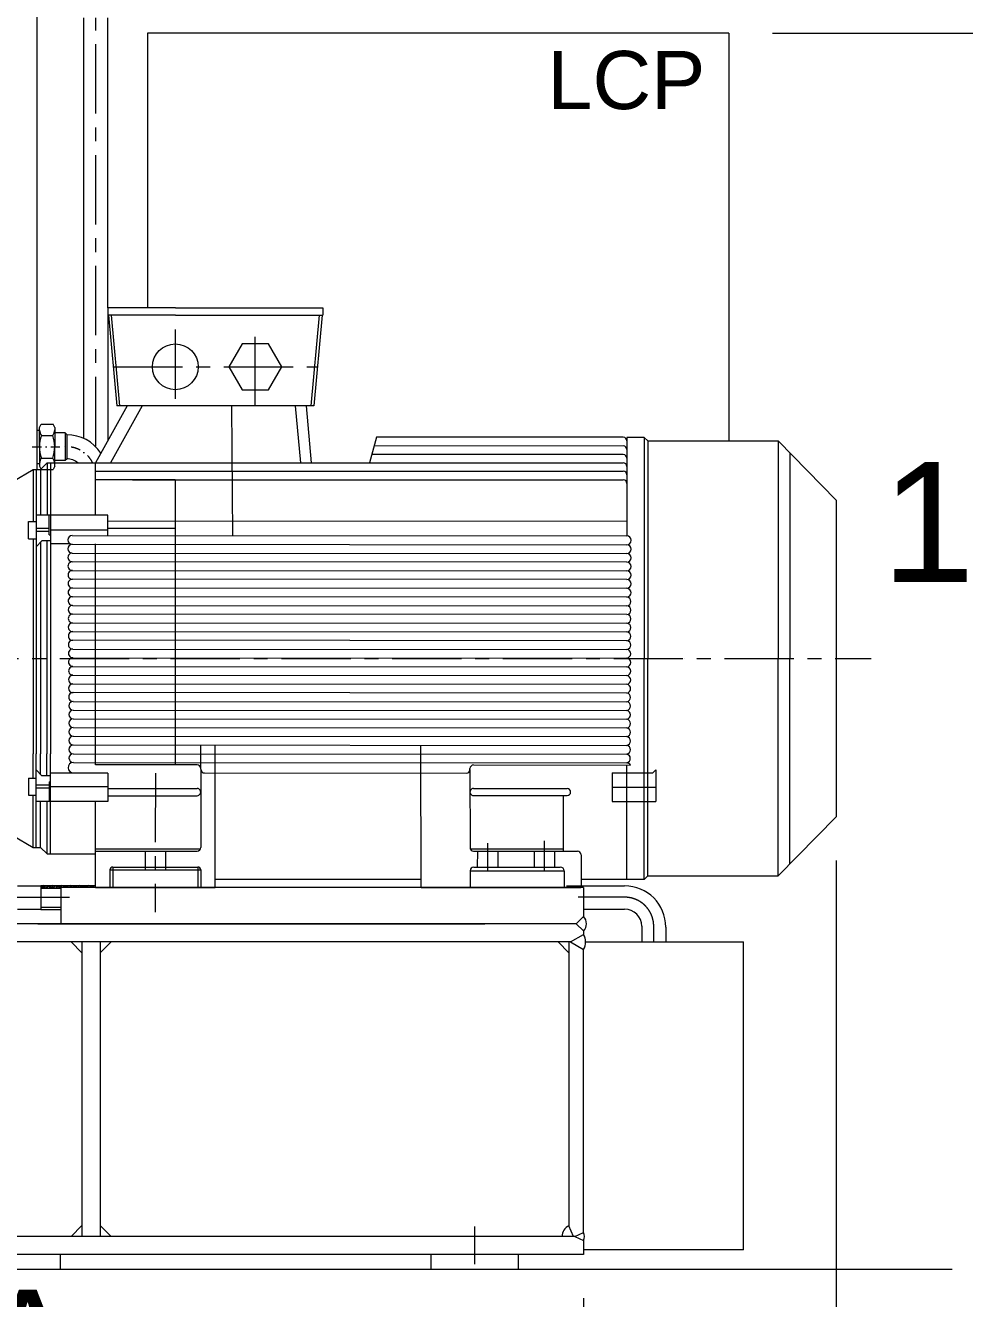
# Model space of a CAD drawing. Header units: millimetres. Extents: x 2 to 503272, y 1 to 383444.
# Drawn here: x 436437 to 469253, y 187461 to 231933 of the extents above; entities that cross this region are included whole.
import ezdxf

# ---------------------------------------------------------------- set-up
doc = ezdxf.new("R2010")
doc.units = ezdxf.units.MM
doc.header["$LTSCALE"] = 25.4
doc.linetypes.add('CENTER', pattern=[50.8, 31.75, -6.35, 6.35, -6.35])
doc.linetypes.add('DASHDOT', pattern=[25.4, 12.7, -6.35, 0, -6.35])
doc.layers.get('Defpoints').update_dxf_attribs({"lineweight": 5})
doc.layers.add('06___ANNOTATIONS', color=7, linetype='Continuous', lineweight=5)
doc.layers.add('CAXA1', color=5, linetype='CENTER', lineweight=5)
doc.styles.add('Roman', font='arial.ttf')
doc.styles.get("Standard").update_dxf_attribs({"font": 'arial.ttf'})
doc.dimstyles.new('ISO-25', dxfattribs={"dimscale": 30, "dimtxt": 38.1, "dimasz": 38.1, "dimexe": 50.8, "dimexo": 50.8, "dimgap": 15.875, "dimtad": 1, "dimtih": 1, "dimtoh": 1, "dimdec": 1, "dimlfac": 0.03937, "dimdsep": 46, "dimtxsty": 'Standard', "dimcen": 63.5, "dimclrd": 7, "dimclre": 7, "dimclrt": 7, "dimadec": 0, "dimazin": 0, "dimtfac": 1, "dimtdec": 1, "dimtmove": 0, "dimatfit": 3, "dimfxl": 25.4, "dimlwd": 5, "dimlwe": 5, "dimarcsym": 0})

# ---------------------------------------------------------------- blocks, each defined once
blk = doc.blocks.new('*D52')
at = {"color": 7, "linetype": 'Continuous', "lineweight": 5, "transparency": 16777216}
for p, q in [((462542, 231668), (474393, 231668)), ((472869, 230525), (472869, 217175)), ((472869, 189631), (472869, 211942)), ((470344, 188488), (474393, 188488))]:
    blk.add_line(p, q, dxfattribs=at)
at = {"color": 7, "transparency": 16777216}
for points in [[(472678, 230525), (473059, 230525), (472869, 231668)], [(472678, 189631), (473059, 189631), (472869, 188488)]]:
    blk.add_solid(points, dxfattribs=at)
at = {"layer": 'Defpoints', "color": 0, "transparency": 16777216}
for p in [(461018, 231668), (468820, 188488), (472869, 188488)]:
    blk.add_point(p, dxfattribs=at)
at = {"color": 7, "lineweight": 5, "transparency": 16777216, "insert": (472869, 214559), "char_height": 4191, "attachment_point": 5, "style": 'Roman'}
blk.add_mtext('1700', dxfattribs=at)
blk = doc.blocks.new('*D38')
at = {"color": 7, "linetype": 'Continuous', "lineweight": 5, "transparency": 16777216}
for p, q in [((417076, 187470), (417076, 181579)), ((455938, 187472), (455938, 181579)), ((418219, 183103), (454795, 183103))]:
    blk.add_line(p, q, dxfattribs=at)
at = {"color": 7, "transparency": 16777216}
for points in [[(418219, 183293), (418219, 182912), (417076, 183103)], [(454795, 183293), (454795, 182912), (455938, 183103)]]:
    blk.add_solid(points, dxfattribs=at)
at = {"layer": 'Defpoints', "color": 0, "transparency": 16777216}
for p in [(417076, 188994), (455938, 188996), (455938, 183103)]:
    blk.add_point(p, dxfattribs=at)
at = {"color": 7, "lineweight": 5, "transparency": 16777216, "insert": (436507, 185674), "char_height": 4191, "attachment_point": 5, "style": 'Roman'}
blk.add_mtext('A', dxfattribs=at)
blk = doc.blocks.new('*D39')
at = {"color": 7, "linetype": 'Continuous', "lineweight": 5, "transparency": 16777216}
for p, q in [((464772, 202768), (464772, 175617)), ((365222, 196863), (365222, 175617)), ((366365, 177141), (463629, 177141))]:
    blk.add_line(p, q, dxfattribs=at)
at = {"color": 7, "transparency": 16777216}
for points in [[(366365, 177331), (366365, 176950), (365222, 177141)], [(463629, 177331), (463629, 176950), (464772, 177141)]]:
    blk.add_solid(points, dxfattribs=at)
at = {"layer": 'Defpoints', "color": 0, "transparency": 16777216}
for p in [(464772, 204292), (365222, 198387), (464772, 177141)]:
    blk.add_point(p, dxfattribs=at)
at = {"color": 7, "lineweight": 5, "transparency": 16777216, "insert": (413479, 179712), "char_height": 4191, "attachment_point": 5, "style": 'Roman'}
blk.add_mtext('B', dxfattribs=at)

msp = doc.modelspace()

# ---------------------------------------------------------------- linework, layer by layer
at = {"color": 7, "lineweight": 5}
for p, q in [((436837.66, 234233.14), (436837.66, 216425.1)), ((438476.17, 217504.12), (438476.17, 232197.78)), ((439313.53, 222067.26), (439314.37, 232197.78)), ((461018.46, 231667.62), (440698.46, 231667.62)), ((440698.46, 231667.62), (440698.46, 222066.83)), ((461018.46, 231667.62), (461018.46, 217417.85)), ((439312.72, 222067.39), (439312.52, 221813.39)), ((441674.92, 222066.44), (439312.72, 222067.39)), ((441674.92, 222066.44), (444468.92, 222066.44)), ((444468.92, 222066.44), (446831.12, 222065.49)), ((446831.12, 222065.49), (446831.49, 221811.49)), ((441674.82, 221812.44), (439312.52, 221813.39)), ((439313.53, 221813.39), (439313.53, 217421.15)), ((439335.93, 221813.38), (439625.85, 218640.05)), ((439437.96, 221813.34), (439727.87, 218640.05)), ((441674.92, 221812.44), (444468.92, 221812.44)), ((444468.82, 221812.44), (446831.49, 221811.49)), ((446705.76, 221811.54), (446414.39, 218640.05)), ((446807.79, 221811.5), (446516.42, 218640.05)), ((439994.38, 218640.05), (438882.44, 216649.39)), ((440518.07, 218640.05), (439406.21, 216649.53)), ((446516.42, 218640.05), (439625.85, 218640.05)), ((443637.98, 218640.05), (443670.2, 214107.53)), ((445859.09, 218640.05), (446043.64, 216651.36)), ((446241.73, 218640.05), (446426.26, 216651.47)), ((436926.56, 217888.28), (436981.96, 218007.08)), ((436981.96, 218007.08), (437404.57, 218007.08)), ((437459.96, 217888.28), (437404.57, 218007.08)), ((436837.66, 217796.8), (436928.09, 217796.8)), ((436926.56, 217215.14), (436926.56, 217888.28)), ((436996.67, 217611.04), (437391.38, 217611.04)), ((437459.96, 217888.28), (437459.96, 217215.14)), ((437828.26, 217697.74), (437459.96, 217697.74)), ((437879.06, 217646.94), (437828.26, 217697.74)), ((437828.26, 217697.74), (437828.26, 216732.54)), ((437879.06, 217646.94), (437879.06, 216783.34)), ((437879.06, 217634.24), (437879.06, 216783.34)), ((448701.87, 217549.36), (448456.38, 216651.4)), ((457327.77, 217544.95), (448701.87, 217549.36)), ((458056.59, 217544.85), (457454.67, 217544.85)), ((457454.67, 217544.85), (457454.67, 217417.95)), ((458056.45, 217544.85), (458060.42, 209823.25)), ((458183.59, 217417.86), (458056.59, 217544.85)), ((436926.56, 217215.14), (436926.56, 216541.99)), ((437459.96, 216541.99), (437459.96, 217215.14)), ((457327.77, 217242.69), (448616.99, 217238.89)), ((457454.67, 217417.95), (457454.67, 216525.38)), ((458183.51, 217417.94), (458187.42, 209823.25)), ((458183.59, 217417.86), (462739.3, 217417.85)), ((462739.3, 217417.85), (462742.9, 209822.28)), ((462739.3, 217417.85), (464772.28, 215354.13)), ((436837.66, 216633.48), (436926.56, 216633.48)), ((436965.01, 216425.05), (437190.85, 216649.39)), ((436996.67, 216819.24), (437391.38, 216819.24)), ((437190.85, 216649.39), (437190.34, 214827.44)), ((437190.85, 216649.39), (438882.44, 216649.39)), ((437317.85, 216649.39), (437318, 213156.14)), ((437828.26, 216732.54), (437459.96, 216732.54)), ((437879.06, 216783.34), (437828.26, 216732.54)), ((438882.44, 216649.39), (448456.38, 216651.4)), ((438883.95, 214825.97), (438882.44, 216649.39)), ((448456.38, 216651.4), (457327.65, 216652.38)), ((457327.77, 216940.43), (448536.07, 216942.87)), ((463145.9, 217005.1), (463149.3, 209822.48)), ((436001.65, 216007.68), (436711.01, 216425.23)), ((436710.88, 216425.16), (436965.01, 216425.05)), ((436710.88, 216425.16), (436710.88, 214605.62)), ((436812.61, 216425.16), (436811.67, 213156.14)), ((436926.56, 216541.99), (436981.96, 216423.2)), ((436965.01, 216425.05), (436965.01, 214827.12)), ((436981.96, 216423.2), (437404.57, 216423.2)), ((437459.96, 216541.99), (437404.57, 216423.2)), ((438882.68, 216364.04), (457327.71, 216359.9)), ((457454.67, 216525.38), (457454.67, 216129.27)), ((457454.67, 216232.9), (457454.67, 215930.64)), ((441670.14, 216062.06), (438882.93, 216062.06)), ((440177.78, 216061.78), (457327.71, 216057.64)), ((441670.14, 216062.06), (441663.45, 206101.74)), ((457454.67, 215930.64), (457454.67, 214099.31)), ((464772.28, 215354.63), (464772.28, 204292.36)), ((437317.93, 214827.63), (436812.15, 214826.89)), ((437270.17, 214136.51), (437270.17, 214827.56)), ((439313.25, 214825.52), (437310.82, 214827.63)), ((439313.18, 214623.2), (439313.25, 214825.52)), ((436547.8, 214605.3), (436812.09, 214605.81)), ((436547.8, 214004.5), (436547.8, 214605.3)), ((437270.17, 214356.4), (436812.01, 214355.96)), ((439313.18, 214623.2), (441668, 214622.19)), ((439313.18, 214111.23), (439313.18, 214623.2)), ((439313.18, 214369.2), (441667.86, 214368.19)), ((441669.17, 214622.82), (457454.67, 214613.5)), ((436547.8, 214004.5), (436811.91, 214004.5)), ((436710.88, 214004.5), (436710.88, 213156.14)), ((437012.81, 213925.2), (436811.83, 213719.75)), ((437270.17, 214254.8), (436811.98, 214254.36)), ((437317.97, 213925.2), (437012.81, 213925.2)), ((437190.09, 213925.2), (437189.88, 213156.14)), ((437270.17, 214136.51), (437317.96, 214136.51)), ((439313.18, 214307.55), (437317.95, 214305.64)), ((437918.87, 213960.28), (437918.87, 213960.02)), ((438070.48, 214112.42), (457454.67, 214099.31)), ((436965.01, 213876.33), (436965.01, 213156.14)), ((437992.97, 213829.17), (437317.97, 213829.17)), ((438072.07, 213807.49), (457454.67, 213794.51)), ((438073.63, 213502.69), (457454.67, 213489.71)), ((438889.42, 208179.82), (438884.77, 213829.17)), ((436710.88, 213156.14), (436710.88, 206491.13)), ((436811.67, 213156.14), (436811.67, 206491.13)), ((436965.01, 213156.14), (436965.01, 206491.13)), ((437189.88, 213156.14), (437189.88, 206491.13)), ((437318, 213156.14), (437318, 206491.13)), ((457454.67, 213184.91), (438074.32, 213198.15)), ((438076.78, 212893.36), (457454.67, 212880.11)), ((457454.67, 212575.31), (438077.47, 212588.28)), ((438079.94, 212283.48), (457454.67, 212270.51)), ((457454.67, 211965.71), (438065.81, 211977.8)), ((438083.09, 211675.22), (457454.67, 211660.91)), ((457454.67, 211356.11), (438083.77, 211370.06)), ((438086.25, 211064.56), (457454.67, 211051.31)), ((438079.04, 210759.38), (457454.67, 210746.51)), ((457454.67, 210441.71), (438089.4, 210454.67)), ((438090.98, 210149.87), (457454.67, 210136.91)), ((438084.02, 209539.88), (457454.67, 209527.31)), ((438091.46, 209847.36), (457454.67, 209832.11)), ((458056.45, 202101.65), (458060.42, 209823.25)), ((458183.51, 202228.55), (458187.42, 209823.25)), ((459469.8, 209824.32), (459469.8, 209824.32)), ((461501.8, 209823.36), (461501.8, 209823.36)), ((462739.3, 202228.65), (462742.9, 209824.21)), ((463145.9, 202641.39), (463149.3, 209824.01)), ((438095.71, 209236.6), (457454.67, 209222.51)), ((438097.3, 208929.84), (457454.67, 208917.71)), ((457454.67, 208612.91), (438097.98, 208625.47)), ((438100, 208321.06), (457454.67, 208308.11)), ((438886.62, 206101.74), (438889.42, 208179.82)), ((438101.56, 208016.26), (457454.67, 208003.31)), ((438103.11, 207711.46), (457454.67, 207698.51)), ((438104.66, 207406.65), (457454.67, 207393.71)), ((438098.42, 207102.69), (457456.66, 207088.43)), ((438107.27, 206799.05), (457454.67, 206784.11)), ((436710.88, 205642.77), (436710.88, 206491.13)), ((436812.61, 203222.11), (436811.67, 206491.13)), ((436965.01, 205770.94), (436965.01, 206491.13)), ((437190.09, 205722.08), (437189.88, 206491.13)), ((437317.85, 202997.89), (437318, 206491.13)), ((438109.32, 206492.25), (457454.67, 206479.31)), ((442562.08, 205974.81), (442561.68, 206793.27)), ((443071.83, 201822.64), (443068.93, 206792.84)), ((450260.61, 201822.64), (450257.72, 206792.84)), ((437012.81, 205722.08), (436811.83, 205927.52)), ((438110.53, 206188.56), (457457.98, 206174.02)), ((442435.08, 206101.74), (438886.62, 206101.74)), ((442562.1, 205947.41), (442562.08, 205974.81)), ((442562.1, 205947.41), (442563.45, 203219.7)), ((451970.25, 205943.38), (451970.23, 205973.31)), ((451970.25, 205943.38), (451972.41, 203215.79)), ((452097.33, 206100.41), (457577.35, 206096.03)), ((457454.67, 202101.65), (457453.71, 206096.15)), ((458460.78, 205927.13), (458358.54, 205824.96)), ((458460.78, 205927.13), (458461.55, 204820.91)), ((436547.8, 205642.77), (436811.91, 205642.77)), ((436547.8, 205642.77), (436547.8, 205041.97)), ((437317.97, 205722.08), (437012.81, 205722.08)), ((437270.17, 205510.76), (437317.96, 205510.76)), ((437270.17, 205510.76), (437270.17, 204819.71)), ((439313.18, 205818.1), (437317.97, 205818.1)), ((439313.18, 205818.1), (439313.18, 205024.07)), ((442689.07, 205820.48), (451843.19, 205816.28)), ((456937.49, 205822.67), (458358.54, 205824.96)), ((456937.49, 205822.67), (456937.49, 204820.96)), ((436547.8, 205041.97), (436812.09, 205041.46)), ((436710.88, 203222.11), (436710.88, 205041.66)), ((437270.17, 205392.48), (436811.98, 205392.92)), ((437270.17, 205290.88), (436812.01, 205291.32)), ((439313.18, 205339.72), (437317.95, 205341.63)), ((439313.18, 205278.07), (442435.11, 205279.42)), ((439313.18, 205024.07), (442435.22, 205025.42)), ((439313.18, 205024.07), (439313.25, 204821.75)), ((442380.52, 205277.7), (442380.52, 205277.7)), ((452096.9, 205029.74), (455368.13, 205031.22)), ((452097.06, 205276.61), (455368.18, 205277.3)), ((455240.75, 203088.04), (455241.11, 205031.14)), ((456937.49, 205326.82), (457740.69, 205326.05)), ((457740.69, 205326.05), (458461.2, 205325.36)), ((437317.93, 204819.65), (436812.15, 204820.38)), ((436965.01, 203222.23), (436965.01, 204820.16)), ((437190.85, 202997.89), (437190.34, 204819.83)), ((439313.25, 204821.75), (437310.82, 204819.64)), ((438880.86, 201822.64), (438884.5, 204821.3)), ((456937.49, 204820.96), (458461.55, 204820.91)), ((462739.3, 202228.65), (464772.28, 204292.36)), ((436001.65, 203639.6), (436711.01, 203222.04)), ((436710.88, 203222.11), (436965.01, 203222.23)), ((436965.01, 203222.23), (437190.85, 202997.89)), ((437190.85, 202997.89), (438882.44, 202997.89)), ((438880.86, 203168.84), (442552.85, 203168.84)), ((438880.86, 203092.64), (442436.45, 203092.64)), ((440620.74, 203092.64), (440620.74, 202432.24)), ((441331.94, 203092.64), (441331.94, 202432.24)), ((451982.67, 203165.95), (455240.76, 203164.36)), ((452099.36, 203088.96), (455724.07, 203087.9)), ((452228.44, 203088.9), (452227.49, 202531.52)), ((452938.86, 203088.61), (452938.69, 202531.33)), ((454209.64, 203088.47), (454209.48, 202531.23)), ((454920.84, 203088.18), (454920.68, 202531.04)), ((455851.03, 202960.58), (455851.03, 201822.64)), ((439388.84, 202432.24), (442563.84, 202432.24)), ((439389.32, 202432.24), (439388.84, 201822.64)), ((439490.92, 202533.84), (439490.44, 201822.64)), ((439490.92, 202533.84), (442462.24, 202533.84)), ((442462.24, 202533.84), (442462.24, 201822.64)), ((442563.84, 202432.24), (442563.84, 201822.64)), ((451973.46, 202404.6), (451973.29, 201822.64)), ((451973.46, 202404.6), (455259.46, 202403.69)), ((452100.49, 202531.56), (455124.14, 202530.73)), ((455259.46, 202403.96), (455259.29, 201822.64)), ((450260.45, 202098.03), (443071.67, 202094.15)), ((457454.67, 202101.65), (455851.03, 202101.65)), ((458056.59, 202101.65), (457454.67, 202101.65)), ((458183.59, 202228.63), (458056.59, 202101.65)), ((458183.59, 202228.63), (462739.3, 202228.65)), ((436164.67, 201873.78), (436977.47, 201873.78)), ((436977.47, 201846.24), (437017.72, 201886.48)), ((436977.47, 201886.48), (436977.47, 201047.59)), ((436977.47, 201886.48), (438880.94, 201886.48)), ((437100.14, 201797.58), (436977.47, 201830.45)), ((436977.47, 201797.58), (437680.97, 201797.58)), ((437058.21, 201797.58), (437034.39, 201886.48)), ((437042.87, 201797.58), (437131.77, 201886.48)), ((437411.73, 201797.58), (437079.95, 201886.48)), ((437141.7, 201797.58), (437117.88, 201886.48)), ((437156.92, 201797.58), (437245.82, 201886.48)), ((437225.19, 201797.58), (437201.37, 201886.48)), ((437270.97, 201797.58), (437359.87, 201886.48)), ((437308.68, 201797.58), (437284.86, 201886.48)), ((437392.17, 201797.58), (437368.35, 201886.48)), ((437385.02, 201797.58), (437473.92, 201886.48)), ((437680.97, 201808.93), (437391.54, 201886.48)), ((437475.66, 201797.58), (437451.84, 201886.48)), ((437499.06, 201797.58), (437587.96, 201886.48)), ((437559.15, 201797.58), (437535.33, 201886.48)), ((437613.11, 201797.58), (437702.01, 201886.48)), ((437642.64, 201797.58), (437618.82, 201886.48)), ((437680.97, 200552.63), (437680.97, 201822.64)), ((455938.54, 201822.63), (437680.97, 201822.64)), ((437719.42, 201822.64), (437702.31, 201886.48)), ((437941.41, 201822.64), (437703.13, 201886.48)), ((437752.22, 201822.64), (437816.06, 201886.48)), ((437802.91, 201822.64), (437785.8, 201886.48)), ((437866.26, 201822.64), (437930.11, 201886.48)), ((437886.4, 201822.64), (437869.29, 201886.48)), ((437969.89, 201822.64), (437952.78, 201886.48)), ((437980.31, 201822.64), (438044.16, 201886.48)), ((438253, 201822.64), (438014.72, 201886.48)), ((438053.38, 201822.64), (438036.27, 201886.48)), ((438094.36, 201822.64), (438158.21, 201886.48)), ((438136.87, 201822.64), (438119.76, 201886.48)), ((438220.36, 201822.64), (438203.25, 201886.48)), ((438208.41, 201822.64), (438272.26, 201886.48)), ((438303.85, 201822.64), (438286.74, 201886.48)), ((438322.46, 201822.64), (438386.31, 201886.48)), ((438564.59, 201822.64), (438326.3, 201886.48)), ((438387.34, 201822.64), (438370.23, 201886.48)), ((438436.51, 201822.64), (438500.36, 201886.48)), ((438470.83, 201822.64), (438453.72, 201886.48)), ((438554.32, 201822.64), (438537.21, 201886.48)), ((438550.56, 201822.64), (438614.41, 201886.48)), ((438637.81, 201822.64), (438620.7, 201886.48)), ((438876.18, 201822.64), (438637.89, 201886.48)), ((438664.61, 201822.64), (438728.46, 201886.48)), ((438721.3, 201822.64), (438704.19, 201886.48)), ((438778.66, 201822.64), (438842.51, 201886.48)), ((438804.79, 201822.64), (438787.68, 201886.48)), ((438880.89, 201850.2), (438871.17, 201886.48)), ((438880.86, 201822.64), (443071.83, 201822.64)), ((450259.98, 201822.64), (455848.06, 201822.64)), ((455343.03, 201873.78), (457376.35, 201873.78)), ((455938.54, 201822.63), (455938.53, 200806.27)), ((436164.67, 201060.98), (436977.47, 201060.98)), ((436977.47, 201136.49), (437680.97, 201136.49)), ((436977.47, 201047.59), (437680.97, 201047.59)), ((455938.3, 201060.98), (457376.35, 201060.98)), ((455684.36, 200552.62), (455938.53, 200806.62)), ((452636.39, 200552.64), (417076.39, 200552.64)), ((455684.36, 200552.62), (417076.39, 200552.63)), ((436870.15, 200552.63), (452491.15, 200552.63)), ((436870.21, 200552.64), (452491.21, 200552.64)), ((455481.26, 199917.62), (455938.69, 200181.72)), ((455684.36, 200552.62), (455938.69, 200300.1)), ((455938.53, 200300.26), (455938.53, 200181.34)), ((457973.25, 200464.08), (457973.25, 199917.62)), ((458811.45, 200438.68), (458811.45, 199917.62)), ((455481.26, 199917.62), (417533.64, 199917.63)), ((438412.39, 199536.63), (438031.39, 199917.63)), ((438412.39, 199917.64), (438412.39, 189630.64)), ((439047.39, 199917.64), (439047.39, 189630.64)), ((439047.39, 199536.63), (439428.39, 199917.63)), ((455430.46, 199536.62), (455049.46, 199917.62)), ((455430.46, 199917.62), (455430.46, 189998.56)), ((455481.26, 199917.62), (455938.46, 199653.65)), ((456009.13, 199917.62), (461526.58, 199917.62)), ((461526.58, 189160.65), (461526.58, 199917.62)), ((455430.41, 199653.79), (455430.46, 189998.56)), ((455938.46, 189772.76), (455938.41, 199653.69)), ((438412.39, 190011.64), (438031.39, 189630.64)), ((439047.39, 190011.64), (439428.39, 189630.64)), ((455582.86, 189630.63), (455430.46, 189998.56)), ((455633.66, 189630.63), (417381.13, 189630.64)), ((455633.66, 189630.63), (455938.46, 189772.76)), ((455633.66, 189630.63), (455938.46, 189488.5)), ((455938.42, 189488.52), (455938.42, 188995.63)), ((455938.46, 189488.5), (455938.46, 188995.63)), ((461526.58, 189160.65), (455938.46, 189160.65)), ((455938.42, 188995.63), (417076.39, 188995.64)), ((437650.39, 188995.64), (437650.39, 188488.05)), ((450604.39, 188995.64), (450604.39, 188488.05)), ((453652.39, 188995.64), (453652.39, 188488.05))]:
    msp.add_line(p, q, dxfattribs=at)
at = {"color": 7, "linetype": 'DASHDOT', "lineweight": 5}
msp.add_line((436673.57, 217215.09), (437879.06, 217215.09), dxfattribs=at)
at = {"color": 7, "linetype": 'DASHDOT', "lineweight": 5, "ltscale": 2.5}
msp.add_line((459876.2, 209824.13), (459876.2, 209824.13), dxfattribs=at)
at = {"color": 7, "lineweight": 5, "ltscale": 2.5}
msp.add_line((364092.48, 188487.64), (468820.12, 188487.64), dxfattribs=at)
at = {"color": 7, "lineweight": 5}
msp.add_lwpolyline([(444006.67, 220809.25), (443544.53, 220009.27), (444006.26, 219209.05), (444930.14, 219208.82), (445392.28, 220008.8), (444930.54, 220809.02)], close=True, dxfattribs=at)
msp.add_circle((441674.4, 220009.04), 800.1, dxfattribs=at)
for centre, radius, start, end in [((438105.29, 217215.09), 1177.2, 160.347833, 180), ((437248.24, 217809.06), 320.15, 182.194672, 218.207805), ((437139.81, 217809.06), 320.15, 321.792197, 0), ((436282.76, 217215.09), 1177.2, 0.002248, 19.654415), ((437879.06, 216199.14), 1435.1, 33.593693, 90), ((457327.67, 217417.95), 127, 0, 89.953975), ((438105.29, 217215.18), 1177.2, 180.002248, 199.654415), ((436282.76, 217215.18), 1177.2, 340.347833, 0), ((457327.67, 217115.69), 127, 0, 89.953975), ((437248.24, 216621.22), 320.15, 141.792195, 177.805328), ((437139.81, 216621.22), 320.15, 0.000001, 38.207805), ((437879.06, 216199.14), 596.9, 48.96545, 90), ((457327.67, 216525.38), 127, 0, 90.011296), ((457327.67, 216813.43), 127, 0, 89.953975), ((457327.67, 216232.9), 127, 0, 89.983354), ((457327.67, 215930.64), 127, 0, 89.983354), ((438071.33, 213959.95), 152.47, 90.321333, 270.276322), ((457454.52, 213946.91), 152.4, 270.059162, 89.940838), ((438074.05, 213655.09), 152.41, 90.744173, 269.844121), ((438074.42, 213350.42), 152.27, 90.296488, 270.296488), ((457451.97, 213642.11), 152.42, 271.017855, 88.982145), ((457451.71, 213337.31), 152.43, 271.11536, 88.88464), ((438076, 213045.62), 152.27, 90.296488, 270.296488), ((457450.34, 213032.51), 152.46, 271.627864, 88.372136), ((438077.57, 212740.82), 152.54, 90.296488, 270.296488), ((438079.15, 212436.14), 152.14, 90.296488, 270.296488), ((457449.55, 212727.71), 152.49, 271.926913, 88.073087), ((438080.73, 212130.28), 153.2, 90.296488, 270.296488), ((457447.79, 212422.91), 152.56, 272.586713, 87.413287), ((457447.13, 212118.11), 152.59, 272.831881, 87.168119), ((438082.3, 211826.96), 151.74, 90.296488, 270.296488), ((457444.23, 211813.31), 152.76, 273.920381, 86.079619), ((438083.88, 211521.97), 151.91, 90.296488, 270.296488), ((438085.46, 211216.82), 152.26, 90.296488, 270.296488), ((457442.97, 211508.51), 152.85, 274.391707, 85.608293), ((457441.89, 211203.71), 152.94, 274.795485, 85.204515), ((438087.04, 210911.87), 152.7, 90.296488, 270.296488), ((457440.92, 210898.91), 153.02, 275.157566, 84.842434), ((438088.62, 210607.22), 152.46, 90.296488, 270.296488), ((438090.19, 210302.42), 152.25, 90.296488, 270.296488), ((457439.18, 210594.11), 153.19, 275.804912, 84.195088), ((457437.46, 210289.31), 153.37, 276.445373, 83.554627), ((438091.76, 209998.62), 151.26, 90.296488, 270.296488), ((457434.82, 209984.51), 153.69, 277.422136, 82.577864), ((438093.35, 209692.33), 152.74, 90.296488, 270.296488), ((438094.92, 209388.43), 151.83, 90.296488, 270.296488), ((457434.97, 209679.71), 153.67, 277.364703, 82.635297), ((457432.38, 209374.91), 154.02, 278.320326, 81.679674), ((438096.5, 209083.22), 153.38, 90.296488, 270.296488), ((457432.69, 209070.11), 153.98, 278.208762, 81.791238), ((438098.08, 208778.58), 153.12, 90.296488, 270.296488), ((438099.66, 208473.62), 151.85, 90.296488, 270.296488), ((457430.8, 208765.31), 154.26, 278.903526, 81.096474), ((457427.61, 208460.51), 154.78, 280.068255, 79.931745), ((438101.23, 208169.64), 151.42, 90.464336, 270.119625), ((457425.48, 208155.71), 155.17, 280.843349, 79.156651), ((438102.81, 207864.02), 152.24, 90.472455, 270.111506), ((438104.39, 207559.09), 152.37, 90.481324, 270.102637), ((457424.85, 207850.91), 155.29, 281.071387, 78.928613), ((457423.35, 207546.11), 155.59, 281.615946, 78.384054), ((438105.96, 207254.58), 152.08, 90.490709, 270.093252), ((457421.28, 207241.31), 156.02, 282.359979, 77.640021), ((438107.54, 206950.45), 151.41, 90.500649, 270.083312), ((438109.12, 206645.05), 152.01, 90.508875, 270.075086), ((457418.66, 206936.51), 156.6, 283.29584, 76.70416), ((438110.69, 206340.41), 151.85, 90.518146, 270.065815), ((457417.71, 206631.71), 156.82, 283.632501, 76.367499), ((457415.72, 206326.91), 157.3, 284.339191, 75.660809), ((438111.91, 206004.57), 183.99, 90.323881, 270.26008), ((442435.08, 205974.74), 127, 0.028389, 90), ((442689.1, 205947.48), 127, 180.028389, 270.040274), ((451843.25, 205943.28), 127, 269.973719, 0.045435), ((452097.23, 205973.41), 127, 89.954212, 180.045435), ((457430.48, 206001.56), 174.63, 32.750342, 82.036113), ((442435.49, 205152.42), 127, 269.879281, 90.445743), ((452093.86, 205153.18), 123.48, 88.514471, 271.411625), ((455364.62, 205154.26), 123.09, 271.633065, 88.342223), ((442436.45, 203219.64), 127, 270, 0.028389), ((452099.41, 203215.96), 127, 180.073802, 269.976552), ((455724.03, 202960.9), 127, 359.852897, 89.983383), ((439490.92, 202432.24), 101.6, 90, 180), ((442462.24, 202432.24), 101.6, 0, 90), ((452100.46, 202404.56), 127, 89.984246, 179.983415), ((455132.46, 202404), 127, 359.983415, 89.984246), ((457376.35, 200438.68), 1435.1, 0, 90), ((457376.35, 200464.08), 596.9, 0, 90), ((455684.36, 200552.62), 359.09, 315.027392, 44.980129), ((455481.26, 199917.62), 527.86, 330, 30), ((455582.86, 189630.63), 398.24, 112.5, 180), ((455633.66, 189630.63), 336.31, 335, 25)]:
    msp.add_arc(centre, radius, start, end, dxfattribs=at)
at = {"color": 7, "linetype": 'DASHDOT', "lineweight": 5}
msp.add_arc((437879.06, 216199.14), 1015.95, 26.306924, 90, dxfattribs=at)
at = {"layer": 'CAXA1', "linetype": 'CENTER', "lineweight": 5, "ltscale": 3}
for p, q in [((438895.12, 217241.83), (438895.06, 232197.78)), ((441674.4, 221312.72), (441674.4, 218705.36)), ((444468.4, 218640.05), (444468.4, 221413.98)), ((439500.78, 220009.04), (446642.19, 220009.04)), ((364092.48, 209823.64), (465992.88, 209823.64)), ((440976.34, 205817.31), (440974.93, 200958.31)), ((452583.25, 203367.56), (452582.94, 202404.43)), ((454566.03, 203451.82), (454565.34, 202404.13)), ((437970.9, 201467.04), (431313.27, 201467.04)), ((457376.35, 201480.08), (455756.54, 201480.08)), ((458392.35, 199917.62), (458392.35, 200464.08)), ((452128.28, 189974.95), (452128.28, 188661.56)), ((452128.39, 189975.03), (452128.39, 188661.64))]:
    msp.add_line(p, q, dxfattribs=at)
msp.add_arc((457376.35, 200464.08), 1016, 0, 90, dxfattribs=at)

# ---------------------------------------------------------------- texts
at = {"layer": '06___ANNOTATIONS', "color": 7, "linetype": 'Continuous', "lineweight": 5, "insert": (454673.93, 230011.92), "char_height": 2031.996, "width": 109153.0252, "attachment_point": 4, "style": 'Roman'}
msp.add_mtext('LCP', dxfattribs=at)

# ---------------------------------------------------------------- dimensions: what is measured, and where the dimension line sits
at = {"color": 7, "lineweight": 5}
dim = msp.add_linear_dim(base=(472868.59, 188487.64), p1=(461018.46, 231667.62), p2=(468820.12, 188487.64), angle=90, dimstyle='ISO-25', override={"dimscale": 30, "dimtxt": 139.7, "dimpost": '\\X', "dimtxsty": 'Roman', "dimtofl": 1, "dimtmove": 1}, dxfattribs=at)
dim.commit()
dim.dimension.update_dxf_attribs({"geometry": '*D52', "text_midpoint": (472868.59, 214558.5), "dimtype": 160})
dim = msp.add_linear_dim(base=(464772.28, 177140.73), p1=(365222.32, 198387.05), p2=(464772.28, 204292.36), text='B', dimstyle='ISO-25', override={"dimscale": 30, "dimtxt": 139.7, "dimpost": '\\X', "dimtxsty": 'Roman', "dimtmove": 1}, dxfattribs=at)
dim.commit()
dim.dimension.update_dxf_attribs({"geometry": '*D39', "text_midpoint": (413479.47, 177140.73), "dimtype": 160})
dim = msp.add_linear_dim(base=(455938.46, 183102.66), p1=(417076.39, 188994.48), p2=(455938.46, 188995.63), text='A', dimstyle='ISO-25', override={"dimscale": 30, "dimtxt": 139.7, "dimpost": '\\X', "dimtxsty": 'Roman', "dimtmove": 1}, dxfattribs=at)
dim.commit()
dim.dimension.update_dxf_attribs({"geometry": '*D38', "text_midpoint": (436507.43, 185674.41)})

doc.saveas('drawing.dxf')
